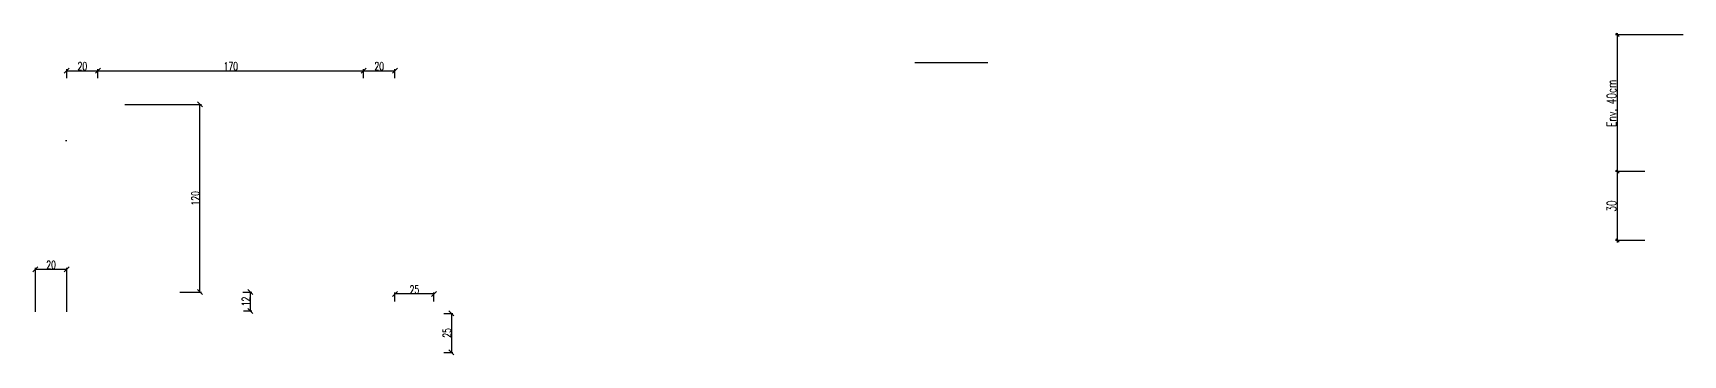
# Model space of a CAD drawing. Extents: x 307 to 786, y -197 to -94.
# Drawn here: x 669.19 to 695.58, y -104.53 to -99.39 of the extents above; entities that cross this region are included whole.
import ezdxf

# ---------------------------------------------------------------- set-up
doc = ezdxf.new("R2010")
doc.units = 0
doc.header["$LTSCALE"] = 0.5
doc.header["$MEASUREMENT"] = 0
doc.layers.get('DEFPOINTS').update_dxf_attribs({"linetype": 'CONTINUOUS'})
doc.layers.add('COTATION', color=7, linetype='CONTINUOUS')
doc.styles.add('ROMANS', font='ROMANS')
doc.styles.add('ROMANS8', font='romans.shx', dxfattribs={"width": 0.7})
doc.dimstyles.new('COT20_CENT', dxfattribs={"dimtxt": 0.05, "dimasz": 0.05, "dimexe": 0.03, "dimexo": 0, "dimgap": 0.02, "dimtad": 1, "dimdec": 0, "dimlfac": 100, "dimzin": 0, "dimdsep": 46, "dimtxsty": 'ROMANS', "dimblk1": 'OBLIQUE', "dimblk2": 'OBLIQUE', "dimsah": 1, "dimcen": 0.03, "dimdle": 0.03, "dimclrd": 256, "dimclre": 256, "dimclrt": 1, "dimadec": 0, "dimazin": 0, "dimtfac": 1, "dimtdec": 0, "dimtmove": 0, "dimatfit": 3, "dimfxl": 1, "dimtolj": 1, "dimtzin": 0, "dimlwd": -1, "dimlwe": -1, "dimarcsym": 0})
doc.dimstyles.new('I84 1-20 cm', dxfattribs={"dimscale": 0.4, "dimtxt": 0.32, "dimasz": 0.2, "dimexe": 0.06, "dimexo": 0.06, "dimgap": 0.02, "dimtad": 1, "dimdec": 1, "dimlfac": 40, "dimzin": 9, "dimdsep": 46, "dimtxsty": 'ROMANS8', "dimblk": 'OBLIQUE', "dimcen": 0.09, "dimclrd": 256, "dimclre": 256, "dimclrt": 1, "dimadec": 0, "dimazin": 0, "dimtfac": 1, "dimtdec": 1, "dimtofl": 0, "dimtmove": 2, "dimatfit": 3, "dimfxl": 3, "dimfxlon": 1, "dimtolj": 1, "dimtzin": 0, "dimarcsym": 0})

# ---------------------------------------------------------------- blocks, each defined once
blk = doc.blocks.new('_Oblique')
at = {"layer": 'COTATION', "color": 0, "lineweight": -2}
blk.add_line((-0.5, -0.5), (0.5, 0.5), dxfattribs=at)
blk = doc.blocks.new('*D600')
at = {"layer": 'COTATION', "transparency": 16777216}
for p, q in [((694.976, -101.602), (694.507, -101.602)), ((694.537, -102.733), (694.537, -101.572)), ((694.976, -102.703), (694.507, -102.703))]:
    blk.add_line(p, q, dxfattribs=at)
at = {"layer": 'DEFPOINTS', "color": 0, "transparency": 16777216}
for p in [(694.537, -101.602), (694.976, -101.602), (694.976, -102.703)]:
    blk.add_point(p, dxfattribs=at)
at = {"layer": 'COTATION', "transparency": 16777216, "xscale": 0.05, "yscale": 0.05, "zscale": 0.05}
for p, rotation in [((694.537, -101.602), 90), ((694.537, -102.703), 270)]:
    blk.add_blockref('_Oblique', p, dxfattribs=dict(at, rotation=rotation))
at = {"layer": 'COTATION', "color": 1, "transparency": 16777216, "insert": (694.442, -102.152), "char_height": 0.15, "attachment_point": 5, "rotation": 90, "style": 'ROMANS8'}
blk.add_mtext('\\A1;30', dxfattribs=at)
blk = doc.blocks.new('*D601')
at = {"layer": 'COTATION', "transparency": 16777216}
for p, q in [((695.585, -99.415), (694.507, -99.415)), ((694.537, -101.632), (694.537, -99.385)), ((694.976, -101.602), (694.507, -101.602))]:
    blk.add_line(p, q, dxfattribs=at)
at = {"layer": 'DEFPOINTS', "color": 0, "transparency": 16777216}
for p in [(694.537, -99.415), (695.585, -99.415), (694.976, -101.602)]:
    blk.add_point(p, dxfattribs=at)
at = {"layer": 'COTATION', "transparency": 16777216, "xscale": 0.05, "yscale": 0.05, "zscale": 0.05}
for p, rotation in [((694.537, -99.415), 90), ((694.537, -101.602), 270)]:
    blk.add_blockref('_Oblique', p, dxfattribs=dict(at, rotation=rotation))
at = {"layer": 'COTATION', "color": 1, "transparency": 16777216, "insert": (694.442, -100.508), "char_height": 0.15, "attachment_point": 5, "rotation": 90, "style": 'ROMANS8'}
blk.add_mtext('\\A1;Env. 40cm', dxfattribs=at)
blk = doc.blocks.new('*D602')
at = {"layer": 'COTATION', "lineweight": -2, "transparency": 16777216}
for p, q in [((675.759, -103.868), (675.903, -103.868)), ((675.879, -103.868), (675.879, -104.493)), ((675.759, -104.493), (675.903, -104.493))]:
    blk.add_line(p, q, dxfattribs=at)
at = {"layer": 'DEFPOINTS', "color": 0, "transparency": 16777216}
for p in [(675.6, -103.868), (675.6, -104.493), (675.879, -104.493)]:
    blk.add_point(p, dxfattribs=at)
at = {"layer": 'COTATION', "lineweight": -2, "transparency": 16777216, "xscale": 0.08000000000000002, "yscale": 0.08000000000000002, "zscale": 0.08000000000000002}
for p, rotation in [((675.879, -103.868), 90), ((675.879, -104.493), 270)]:
    blk.add_blockref('_Oblique', p, dxfattribs=dict(at, rotation=rotation))
at = {"layer": 'COTATION', "color": 1, "transparency": 16777216, "insert": (675.807, -104.181), "char_height": 0.128, "attachment_point": 5, "rotation": 90, "style": 'ROMANS8'}
blk.add_mtext('\\A1;25', dxfattribs=at)
blk = doc.blocks.new('*D603')
at = {"layer": 'COTATION', "lineweight": -2, "transparency": 16777216}
for p, q in [((669.725, -100.108), (669.725, -99.964)), ((669.725, -99.988), (670.225, -99.988)), ((670.225, -100.108), (670.225, -99.964))]:
    blk.add_line(p, q, dxfattribs=at)
at = {"layer": 'DEFPOINTS', "color": 0, "transparency": 16777216}
for p in [(670.225, -99.988), (670.225, -100.778), (669.725, -101.178)]:
    blk.add_point(p, dxfattribs=at)
at = {"layer": 'COTATION', "lineweight": -2, "transparency": 16777216, "xscale": 0.08000000000000002, "yscale": 0.08000000000000002, "zscale": 0.08000000000000002, "rotation": 180}
blk.add_blockref('_Oblique', (669.725, -99.988), dxfattribs=at)
at = {"layer": 'COTATION', "lineweight": -2, "transparency": 16777216, "xscale": 0.08000000000000002, "yscale": 0.08000000000000002, "zscale": 0.08000000000000002}
blk.add_blockref('_Oblique', (670.225, -99.988), dxfattribs=at)
at = {"layer": 'COTATION', "color": 1, "transparency": 16777216, "insert": (669.975, -99.916), "char_height": 0.128, "attachment_point": 5, "style": 'ROMANS8'}
blk.add_mtext('\\A1;20', dxfattribs=at)
blk = doc.blocks.new('*D604')
at = {"layer": 'COTATION', "lineweight": -2, "transparency": 16777216}
for p, q in [((670.225, -100.108), (670.225, -99.964)), ((670.225, -99.988), (674.475, -99.988)), ((674.475, -100.108), (674.475, -99.964))]:
    blk.add_line(p, q, dxfattribs=at)
at = {"layer": 'DEFPOINTS', "color": 0, "transparency": 16777216}
for p in [(674.475, -99.988), (674.475, -100.448), (670.225, -100.778)]:
    blk.add_point(p, dxfattribs=at)
at = {"layer": 'COTATION', "lineweight": -2, "transparency": 16777216, "xscale": 0.08000000000000002, "yscale": 0.08000000000000002, "zscale": 0.08000000000000002, "rotation": 180}
blk.add_blockref('_Oblique', (670.225, -99.988), dxfattribs=at)
at = {"layer": 'COTATION', "lineweight": -2, "transparency": 16777216, "xscale": 0.08000000000000002, "yscale": 0.08000000000000002, "zscale": 0.08000000000000002}
blk.add_blockref('_Oblique', (674.475, -99.988), dxfattribs=at)
at = {"layer": 'COTATION', "color": 1, "transparency": 16777216, "insert": (672.35, -99.916), "char_height": 0.128, "attachment_point": 5, "style": 'ROMANS8'}
blk.add_mtext('\\A1;170', dxfattribs=at)
blk = doc.blocks.new('*D605')
at = {"layer": 'COTATION', "lineweight": -2, "transparency": 16777216}
for p, q in [((674.475, -100.108), (674.475, -99.964)), ((674.475, -99.988), (674.975, -99.988)), ((674.975, -100.108), (674.975, -99.964))]:
    blk.add_line(p, q, dxfattribs=at)
at = {"layer": 'DEFPOINTS', "color": 0, "transparency": 16777216}
for p in [(674.975, -99.988), (674.475, -100.448), (674.975, -100.448)]:
    blk.add_point(p, dxfattribs=at)
at = {"layer": 'COTATION', "lineweight": -2, "transparency": 16777216, "xscale": 0.08000000000000002, "yscale": 0.08000000000000002, "zscale": 0.08000000000000002, "rotation": 180}
blk.add_blockref('_Oblique', (674.475, -99.988), dxfattribs=at)
at = {"layer": 'COTATION', "lineweight": -2, "transparency": 16777216, "xscale": 0.08000000000000002, "yscale": 0.08000000000000002, "zscale": 0.08000000000000002}
blk.add_blockref('_Oblique', (674.975, -99.988), dxfattribs=at)
at = {"layer": 'COTATION', "color": 1, "transparency": 16777216, "insert": (674.725, -99.916), "char_height": 0.128, "attachment_point": 5, "style": 'ROMANS8'}
blk.add_mtext('\\A1;20', dxfattribs=at)
blk = doc.blocks.new('*D606')
at = {"layer": 'COTATION', "lineweight": -2, "transparency": 16777216}
for p, q in [((674.975, -103.678), (674.975, -103.534)), ((675.6, -103.558), (674.975, -103.558)), ((675.6, -103.678), (675.6, -103.534))]:
    blk.add_line(p, q, dxfattribs=at)
at = {"layer": 'DEFPOINTS', "color": 0, "transparency": 16777216}
for p in [(674.975, -103.558), (674.975, -103.868), (675.6, -103.868)]:
    blk.add_point(p, dxfattribs=at)
at = {"layer": 'COTATION', "lineweight": -2, "transparency": 16777216, "xscale": 0.08000000000000002, "yscale": 0.08000000000000002, "zscale": 0.08000000000000002, "rotation": 180}
blk.add_blockref('_Oblique', (674.975, -103.558), dxfattribs=at)
at = {"layer": 'COTATION', "lineweight": -2, "transparency": 16777216, "xscale": 0.08000000000000002, "yscale": 0.08000000000000002, "zscale": 0.08000000000000002}
blk.add_blockref('_Oblique', (675.6, -103.558), dxfattribs=at)
at = {"layer": 'COTATION', "color": 1, "transparency": 16777216, "insert": (675.288, -103.486), "char_height": 0.128, "attachment_point": 5, "style": 'ROMANS8'}
blk.add_mtext('\\A1;25', dxfattribs=at)
blk = doc.blocks.new('*D608')
at = {"layer": 'COTATION', "lineweight": -2, "transparency": 16777216}
for p, q in [((670.655, -100.528), (671.879, -100.528)), ((671.855, -103.528), (671.855, -100.528)), ((671.534, -103.528), (671.879, -103.528))]:
    blk.add_line(p, q, dxfattribs=at)
at = {"layer": 'DEFPOINTS', "color": 0, "transparency": 16777216}
for p in [(670.025, -100.528), (671.855, -100.528), (671.51, -103.528)]:
    blk.add_point(p, dxfattribs=at)
at = {"layer": 'COTATION', "lineweight": -2, "transparency": 16777216, "xscale": 0.08000000000000002, "yscale": 0.08000000000000002, "zscale": 0.08000000000000002}
for p, rotation in [((671.855, -100.528), 90), ((671.855, -103.528), 270)]:
    blk.add_blockref('_Oblique', p, dxfattribs=dict(at, rotation=rotation))
at = {"layer": 'COTATION', "color": 1, "transparency": 16777216, "insert": (671.783, -102.028), "char_height": 0.128, "attachment_point": 5, "rotation": 90, "style": 'ROMANS8'}
blk.add_mtext('\\A1;120', dxfattribs=at)
blk = doc.blocks.new('*D609')
at = {"layer": 'COTATION', "lineweight": -2, "transparency": 16777216}
for p, q in [((672.545, -103.528), (672.689, -103.528)), ((672.665, -103.828), (672.665, -103.528)), ((672.554, -103.828), (672.689, -103.828))]:
    blk.add_line(p, q, dxfattribs=at)
at = {"layer": 'DEFPOINTS', "color": 0, "transparency": 16777216}
for p in [(672.511, -103.528), (672.665, -103.528), (672.53, -103.828)]:
    blk.add_point(p, dxfattribs=at)
at = {"layer": 'COTATION', "lineweight": -2, "transparency": 16777216, "xscale": 0.08000000000000002, "yscale": 0.08000000000000002, "zscale": 0.08000000000000002}
for p, rotation in [((672.665, -103.528), 90), ((672.665, -103.828), 270)]:
    blk.add_blockref('_Oblique', p, dxfattribs=dict(at, rotation=rotation))
at = {"layer": 'COTATION', "color": 1, "transparency": 16777216, "insert": (672.593, -103.678), "char_height": 0.128, "attachment_point": 5, "rotation": 90, "style": 'ROMANS8'}
blk.add_mtext('\\A1;12', dxfattribs=at)
blk = doc.blocks.new('*D610')
at = {"layer": 'COTATION', "lineweight": -2, "transparency": 16777216}
for p, q in [((669.225, -103.844), (669.225, -103.139)), ((669.225, -103.163), (669.725, -103.163)), ((669.725, -103.844), (669.725, -103.139))]:
    blk.add_line(p, q, dxfattribs=at)
at = {"layer": 'DEFPOINTS', "color": 0, "transparency": 16777216}
for p in [(669.725, -103.163), (669.225, -103.868), (669.725, -103.868)]:
    blk.add_point(p, dxfattribs=at)
at = {"layer": 'COTATION', "lineweight": -2, "transparency": 16777216, "xscale": 0.08000000000000002, "yscale": 0.08000000000000002, "zscale": 0.08000000000000002, "rotation": 180}
blk.add_blockref('_Oblique', (669.225, -103.163), dxfattribs=at)
at = {"layer": 'COTATION', "lineweight": -2, "transparency": 16777216, "xscale": 0.08000000000000002, "yscale": 0.08000000000000002, "zscale": 0.08000000000000002}
blk.add_blockref('_Oblique', (669.725, -103.163), dxfattribs=at)
at = {"layer": 'COTATION', "color": 1, "transparency": 16777216, "insert": (669.475, -103.091), "char_height": 0.128, "attachment_point": 5, "style": 'ROMANS8'}
blk.add_mtext('\\A1;20', dxfattribs=at)

msp = doc.modelspace()

# ---------------------------------------------------------------- linework, layer by layer
at = {"layer": 'COTATION', "color": 1}
msp.add_line((669.7054, -101.1032), (669.7254, -101.1032), dxfattribs=at)
at = {"layer": 'COTATION', "extrusion": (0, 0, -1)}
msp.add_lwpolyline([(-684.4636, -99.8605), (-683.296, -99.8605)], dxfattribs=at)

# ---------------------------------------------------------------- dimensions: what is measured, and where the dimension line sits
at = {"layer": 'COTATION'}
for base, p1, p2, text, picture, middle in [((694.5371, -99.4152), (694.9759, -101.6018), (695.5846, -99.4152), 'Env. 40cm', '*D601', (694.4421, -100.5085)), ((694.5371, -101.6018), (694.9759, -102.7028), (694.9759, -101.6018), '30', '*D600', (694.4421, -102.1523))]:
    dim = msp.add_linear_dim(base=base, p1=p1, p2=p2, angle=90, text=text, dimstyle='COT20_CENT', override={"dimtxt": 0.15, "dimtxsty": 'ROMANS8'}, dxfattribs=at)
    dim.commit()
    dim.dimension.update_dxf_attribs({"geometry": picture, "text_midpoint": middle})
at = {"layer": 'COTATION', "color": 1}
for base, p1, p2, picture, middle in [((670.2254, -99.9881), (669.7254, -101.1782), (670.2254, -100.7782), '*D603', (669.9754, -99.9161)), ((674.4754, -99.9881), (670.2254, -100.7782), (674.4754, -100.4484), '*D604', (672.3504, -99.9161)), ((674.9754, -99.9881), (674.4754, -100.4484), (674.9754, -100.4484), '*D605', (674.7254, -99.9161)), ((674.9754, -103.5583), (675.6004, -103.8682), (674.9754, -103.8682), '*D606', (675.2879, -103.4863))]:
    dim = msp.add_linear_dim(base=base, p1=p1, p2=p2, dimstyle='I84 1-20 cm', override={"dimfxl": 0.3}, dxfattribs=at)
    dim.commit()
    dim.dimension.update_dxf_attribs({"geometry": picture, "text_midpoint": middle})
dim = msp.add_linear_dim(base=(671.8551, -100.5282), p1=(671.5098, -103.5282), p2=(670.0254, -100.5282), angle=90, dimstyle='I84 1-20 cm', dxfattribs=at)
dim.commit()
dim.dimension.update_dxf_attribs({"geometry": '*D608', "text_midpoint": (671.7831, -102.0282)})
dim = msp.add_linear_dim(base=(669.7254, -103.1634), p1=(669.2254, -103.8682), p2=(669.7254, -103.8682), dimstyle='I84 1-20 cm', dxfattribs=at)
dim.commit()
dim.dimension.update_dxf_attribs({"geometry": '*D610', "text_midpoint": (669.4754, -103.0914)})
for base, p1, p2, picture, middle in [((672.6647, -103.5282), (672.5305, -103.8282), (672.511, -103.5282), '*D609', (672.5927, -103.6782)), ((675.8793, -104.4932), (675.6004, -103.8682), (675.6004, -104.4932), '*D602', (675.8073, -104.1807))]:
    dim = msp.add_linear_dim(base=base, p1=p1, p2=p2, angle=90, dimstyle='I84 1-20 cm', override={"dimfxl": 0.3}, dxfattribs=at)
    dim.commit()
    dim.dimension.update_dxf_attribs({"geometry": picture, "text_midpoint": middle})

doc.saveas('drawing.dxf')
